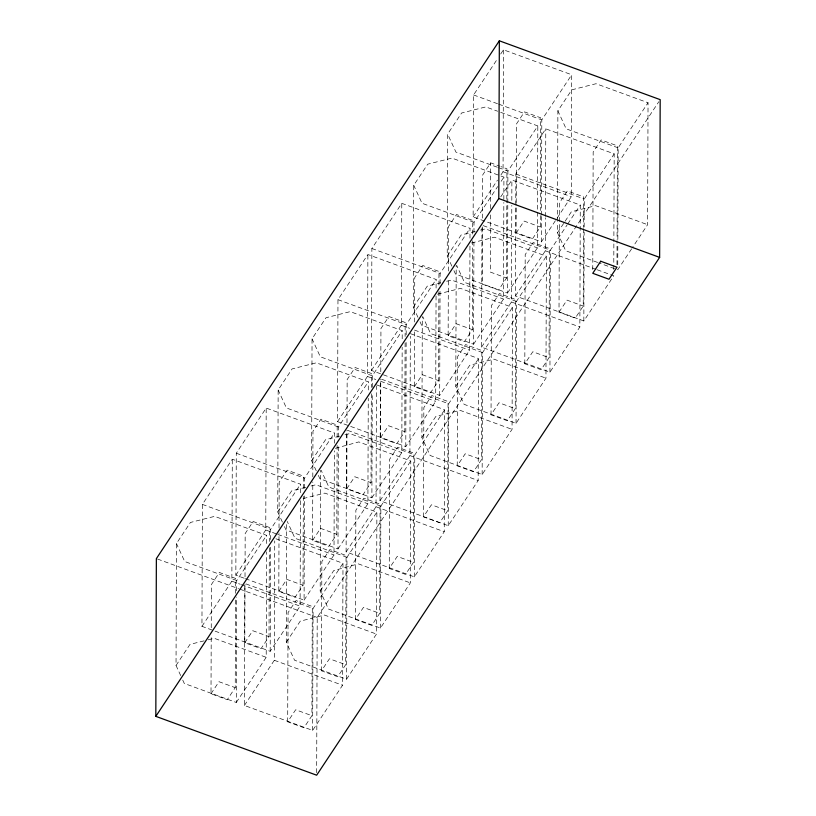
<?xml version="1.0" encoding="UTF-8"?>
<svg xmlns="http://www.w3.org/2000/svg" width="816" height="816" viewBox="0 0 816 816"><rect width="100%" height="100%" fill="white"/><g stroke="black" fill="none" stroke-linecap="round" stroke-linejoin="round"><path stroke-width="0.61" stroke-dasharray="4.08 3.06" d="M180.683 675.587L176.032 665.468L176.45 543.527L190.414 522.454L214.639 516.355L266.628 535.367L266.587 545.537M300.461 500.708L300.094 606.135L270.188 651.301L201.95 626.331L202.378 504.39L232.285 459.224L300.523 484.194L300.492 494.353M235.538 600.035L235.232 687.653L227.256 699.689L211.007 693.753L211.211 635.338M211.242 627.718L211.395 584.542L219.371 572.495L235.62 578.442L235.559 593.681M201.95 626.331L231.856 581.176L232.285 459.224M244.229 578.218L235.844 575.158L236.273 453.206L266.189 408.051L334.417 433.01L334.387 443.17M182.743 680.085L184.294 683.461L236.283 702.474L236.66 597.047M236.681 590.692L236.711 580.533L266.628 535.367M275.941 538.784L342.985 563.305L342.557 685.256L312.65 730.412L244.412 705.452L244.831 584.776M269.331 547.76L269.015 636.643L261.038 648.689L244.79 642.743L244.994 584.338M245.024 576.718L245.177 533.542L253.154 521.495L269.402 527.442L269.351 541.406M235.844 575.158L265.761 529.992L266.189 408.051M236.283 702.474L266.2 657.319L266.567 551.881M270.188 651.301L270.555 547.138M270.575 539.509L270.616 529.349L300.523 484.194M244.412 705.452L274.319 660.287L274.737 540.886M282.377 522.046L277.726 511.928L278.154 389.987L292.108 368.914L316.333 362.814L368.322 381.837L368.281 391.996M303.338 496.414L303.022 585.296L295.045 597.343L278.807 591.396L279.011 532.991M279.021 527.911L279.184 482.195L287.161 470.149L303.409 476.095L303.358 490.059M303.093 498.596L324.89 493.109L376.88 512.132L376.462 634.073L346.545 679.228L294.556 660.215L286.283 642.223L286.712 521.546M287.691 721.803L288.068 612.592L296.045 600.556L312.293 606.492L311.916 715.703L303.94 727.739L287.691 721.803L295.667 709.757L311.916 715.703M245.422 578.656L304.082 600.117L304.45 495.955M304.48 488.335L304.511 478.166L334.417 433.01M316.271 470.873L311.62 460.754L312.049 338.803L326.002 317.73L350.227 311.63L402.217 330.653L402.186 340.813M337.12 445.414L336.804 534.296L328.828 546.343L312.589 540.396L312.793 481.981M312.803 476.901L312.967 431.195L320.943 419.149L337.192 425.095L337.141 439.059M312.65 730.412L313.069 608.461L342.985 563.305M316.669 772.66L317.21 617.457L658.777 101.765M335.345 448.31L358.795 441.925L410.785 460.948L410.356 582.899L380.45 628.055L328.46 609.032L320.188 591.049L320.606 470.373M321.473 670.793L321.851 561.592L329.827 549.545L346.076 555.492L345.688 664.693L337.712 676.739L321.473 670.793L329.45 658.757L345.688 664.693M304.082 600.117L333.999 554.962L334.356 450.799M436.06 295.984L435.693 401.421L405.787 446.576L337.549 421.617L337.967 299.666L367.883 254.51L436.121 279.47L436.081 289.639M284.447 526.544L285.998 529.921L337.987 548.933L338.344 444.771M338.375 437.152L338.405 426.992L368.322 381.837M376.441 384.805L444.679 409.765L444.251 531.716L414.344 576.871L346.106 551.912L346.525 431.236M371.311 393.781L371.005 482.674L363.028 494.72L346.78 488.774L346.984 430.358M347.004 422.739L347.157 379.562L355.133 367.526L371.382 373.463L371.331 387.437M346.545 679.228L346.973 557.287L376.88 512.132M355.48 619.446L355.858 510.245L363.834 498.199L380.083 504.145L379.705 613.357L371.729 625.393L355.48 619.446L363.457 607.41L379.705 613.357M337.549 421.617L367.455 376.462L367.883 254.51M337.987 548.933L367.894 503.778L368.261 398.351M469.955 246.075L469.588 350.237L439.681 395.403L371.443 370.433L371.872 248.492L401.778 203.327L470.016 228.296L469.985 238.456M318.342 475.371L319.892 478.737L371.882 497.76L372.249 393.598M372.269 387.243L372.31 375.809L402.217 330.653M346.106 551.912L376.023 506.756L376.441 386.07M410.346 333.622L478.584 358.591L478.156 480.532L448.239 525.698L380.011 500.728L380.419 381.327M405.093 342.781L404.787 431.674L396.811 443.71L380.562 437.774L380.766 379.358M380.786 371.739L380.939 328.562L388.916 316.526L405.164 322.463L405.113 336.437M380.45 628.055L380.868 506.104L410.785 460.948M389.263 568.446L389.64 459.245L397.616 447.199L413.865 453.145L413.488 562.346L405.511 574.393L389.263 568.446L397.239 556.41L413.488 562.346M371.443 370.433L401.36 325.278L401.778 203.327M371.882 497.76L401.798 452.605L402.166 347.167M405.787 446.576L406.154 341.149M406.174 334.795L406.205 324.635L436.121 279.47M380.011 500.728L409.918 455.573L410.336 336.161M417.976 317.332L413.324 307.214L413.743 185.273L427.706 164.189L451.931 158.1L503.921 177.113L503.829 201.246M438.886 291.761L438.58 380.644L430.603 392.69L414.355 386.743L414.559 329.603M414.579 321.983L414.742 277.542L422.719 265.496L438.957 271.442L438.916 285.406M414.344 576.871L414.773 454.93L444.679 409.765M437.478 294.178L460.489 288.385L512.479 307.408L512.05 429.359L482.144 474.514L430.154 455.491L421.882 437.509L422.3 316.832M423.453 516.824L423.841 407.612L431.807 395.576L448.055 401.523L447.678 510.724L439.702 522.77L423.453 516.824L431.429 504.778L447.678 510.724M439.681 395.403L440.048 291.241M440.069 283.611L440.11 273.452L470.016 228.296M451.87 266.149L447.219 256.04L447.647 134.089L461.601 113.016L485.826 106.916L497.638 111.241M472.668 240.751L472.362 329.644L464.386 341.69L448.137 335.743L448.341 278.603M448.361 270.983L448.525 226.532L456.501 214.496L472.739 220.432L472.699 234.406M448.239 525.698L448.667 403.747L478.584 358.591M471.373 243.005L494.384 237.211L546.373 256.234L545.955 378.175L516.038 423.331L464.049 404.318L455.777 386.325L456.205 265.649M457.235 465.824L457.613 356.612L465.589 344.576L481.838 350.513L481.46 459.724L473.484 471.76L457.235 465.824L465.212 453.778L481.46 459.724M500.698 53.999L503.482 49.796L571.71 74.756L571.292 196.707L541.375 241.862L473.137 216.903L473.566 94.952L497.913 58.191M420.036 321.83L421.586 325.196L473.576 344.219L473.943 240.057M473.974 232.438L474.004 222.278L497.658 186.568M500.759 196.829L511.887 180.03L580.278 205.051L579.85 327.002L549.943 372.157L481.552 347.137L481.96 227.725M482.531 226.97L482.338 284.121L498.576 290.057L506.552 278.021L506.828 200.563M482.562 218.086L482.715 174.91L490.691 162.863L499.973 166.26M482.144 474.514L482.572 352.563L512.479 307.408M490.508 214.934L490.314 272.075L506.552 278.021M490.528 208.58L490.691 162.863M491.038 414.793L491.416 305.592L499.392 293.546L515.641 299.492L515.253 408.694L507.277 420.74L491.038 414.793L499.015 402.757L515.253 408.694M500.963 174.889L503.054 171.737L503.482 49.796M473.576 344.219L503.492 299.064L503.829 202.521M506.828 199.288L506.94 168.81L501.136 166.688M453.941 270.647L455.491 274.023L507.481 293.046L507.787 204.122M507.797 202.847L507.909 171.095L537.815 125.939L498.821 111.67M481.552 347.137L511.459 301.981L511.795 205.438M511.816 200.359L511.887 180.03M597.241 269.78L613.744 275.818L583.838 320.974L515.447 295.953L515.875 174.012L545.782 128.846L614.173 153.867L613.867 241.516M540.376 215.587L540.335 227.011L532.358 239.057L516.11 233.111L516.212 203.908M516.222 202.633L516.497 123.91L524.474 111.863L540.722 117.81L540.396 210.508M516.038 423.331L516.467 301.39L546.373 256.234M524.81 363.793L525.198 254.582L533.174 242.546L549.423 248.492L549.035 357.694L541.059 369.74L524.81 363.793L532.787 351.747L549.035 357.694M507.481 293.046L537.387 247.88L537.815 125.939M541.375 241.862L541.467 216.454M541.467 215.189L541.804 119.911L571.71 74.756M515.447 295.953L545.353 250.798L545.476 217.77M545.476 216.505L545.782 128.846M549.943 372.157L550.361 250.206L567.059 225.002M597.638 262.446L565.723 250.767L557.461 232.784L557.491 222.625M557.501 221.35L557.879 110.833L571.802 89.821L596.027 83.722L648.037 102.745L647.608 224.696L632.329 247.768M583.501 228.613L583.236 306.071L575.26 318.107L559.011 312.171L559.388 202.96L567.365 190.924L583.613 196.86L583.511 227.338M583.838 320.974L584.144 232.06M584.164 226.981L584.266 199.033L614.173 153.867M592.763 269.504L593.171 151.96L601.147 139.913L617.396 145.86L617.069 239.394M613.775 269.464L613.867 242.791M616.978 264.67L617.059 240.659M617.753 264.721L617.824 244.392M617.845 239.312L618.161 147.849L648.037 102.745M176.032 665.468L189.985 644.395L206.938 640.132M277.726 511.928L291.679 490.855L306.214 487.203M311.62 460.754L325.584 439.681L340.119 436.019M413.324 307.214L427.278 286.141L440.599 282.785M447.219 256.04L461.173 234.957L475.708 231.305M473.137 216.903L497.485 180.142M501.136 181.315L503.921 177.113M211.007 693.753L218.984 681.707L235.232 687.653M244.79 642.743L252.766 630.707L269.015 636.643M278.807 591.396L286.783 579.36L303.022 585.296M312.589 540.396L320.566 528.36L336.804 534.296M346.78 488.774L354.756 476.728L371.005 482.674M380.562 437.774L388.538 425.728L404.787 431.674M414.355 386.743L422.331 374.697L438.58 380.644M448.137 335.743L456.113 323.697L472.362 329.644M516.11 233.111L524.086 221.075L540.335 227.011M286.283 642.223L300.247 621.149L324.472 615.05L376.462 634.073M320.188 591.049L333.744 570.578L358.367 563.876L410.356 582.899M421.882 437.509L435.836 416.435L460.061 410.336L512.05 429.359M455.777 386.325L469.741 365.252L493.966 359.152L545.955 378.175M557.461 232.784L564.417 222.278M565.111 221.228L571.384 211.762L595.598 205.663L647.608 224.696M567.752 223.951L580.278 205.051M559.011 312.171L566.987 300.125L583.236 306.071M631.635 248.819L617.732 269.8L598.822 262.874M480.553 230.081L485.398 228.868L537.387 247.88M446.658 281.265L451.503 280.041L503.492 299.064M344.964 434.795L349.809 433.582L401.798 452.605M311.059 485.979L315.904 484.765L367.894 503.778M208.151 639.826L214.21 638.296L266.2 657.319M473.566 94.952L497.505 103.714M498.709 104.152L541.804 119.911M618.161 147.849L566.151 128.826L557.879 110.833M497.27 167.209L455.92 152.072L447.647 134.089M498.454 167.637L507.909 171.095M515.875 174.012L584.266 199.033M503.054 171.737L571.292 196.707M474.004 222.278L422.015 203.255L413.743 185.273M483.154 225.624L550.361 250.206M545.353 250.798L596.057 269.351M371.872 248.492L440.11 273.452M516.467 301.39L464.477 282.367L456.725 265.506M511.459 301.981L579.85 327.002M337.967 299.666L406.205 324.635M482.572 352.563L430.583 333.55L422.821 316.69M401.36 325.278L409.734 328.348M414.528 330.092L469.588 350.237M372.31 375.809L320.321 356.796L312.049 338.803M381.633 379.226L448.667 403.747M367.455 376.462L375.839 379.522M380.623 381.276L435.693 401.421M338.405 426.992L286.416 407.969L278.154 389.987M347.728 430.399L414.773 454.93M409.918 455.573L478.156 480.532M236.273 453.206L304.511 478.166M380.868 506.104L328.879 487.091L321.127 470.22M376.023 506.756L444.251 531.716M202.378 504.39L270.616 529.349M346.973 557.287L294.984 538.264L287.232 521.404M265.761 529.992L276.532 533.939M277.736 534.378L333.999 554.962M236.711 580.533L184.722 561.51L176.45 543.527M246.034 583.94L313.069 608.461M231.856 581.176L240.241 584.246M241.434 584.674L300.094 606.135M157.559 559.052L238.578 588.693M239.761 589.121L317.21 617.457M274.319 660.287L342.557 685.256"/><path stroke-width="1.22" d="M155.815 716.356L156.366 558.613L499.341 40.8L660.185 99.644L659.634 257.387L316.659 775.2L155.815 716.356L498.79 198.543L499.341 40.8M498.79 198.543L659.634 257.387M600.729 261.253L592.753 273.299L608.991 279.245L616.967 267.199L600.729 261.253"/></g></svg>
